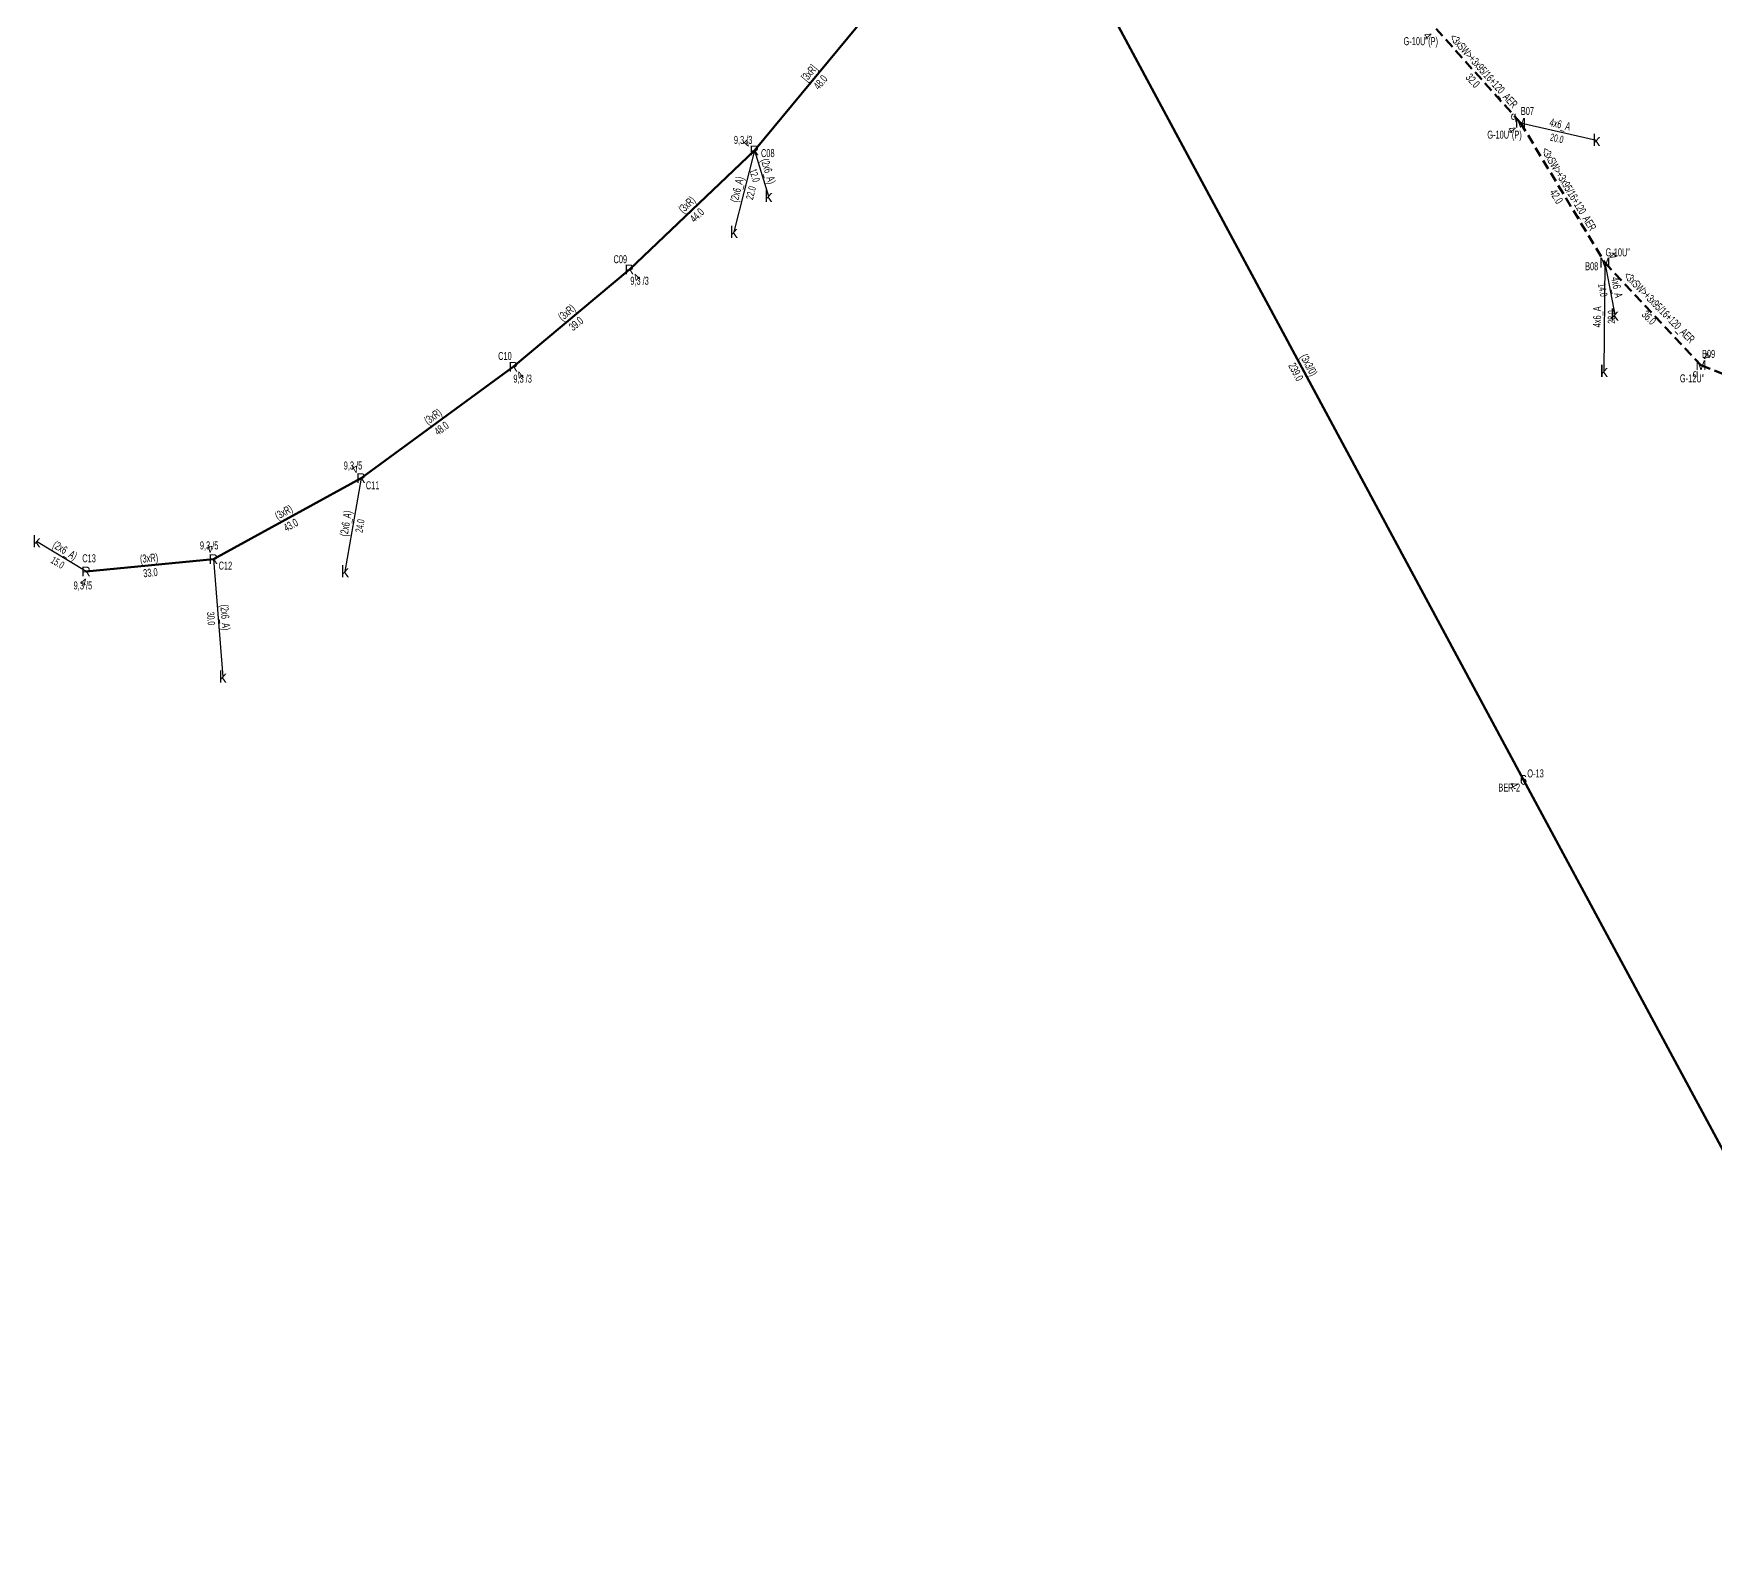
# Model space of a CAD drawing. Header units: millimetres. Extents: x 547575 to 550077, y 4149016 to 4153735.
# Drawn here: x 548837.4 to 549268.2, y 4151054.9 to 4151443 of the extents above; entities that cross this region are included whole.
import ezdxf
from ezdxf.enums import TextEntityAlignment as Align

# ---------------------------------------------------------------- set-up
doc = ezdxf.new("R2010")
doc.units = ezdxf.units.MM
doc.linetypes.add('DASHED', pattern=[3.75, 2.5, -1.25])
for name, color, linetype, lineweight in [('DIREK_AG_MEVCUT', 120, 'Continuous', 25), ('DIREK_ENH_MEVCUT', 6, 'Continuous', 25), ('DIREK_OG_YENI', 10, 'Continuous', 25), ('HAT_ABONE_HAVAI_MEVCUT', 56, 'Continuous', 30), ('HAT_ABONE_HAVAI_YENI', 30, 'Continuous', 30), ('HAT_AG_HAVAI_BYSK', 3, 'Continuous', 50), ('HAT_AG_HAVAI_MEVCUT', 126, 'Continuous', 50), ('HAT_ENH_HAVAI_MEVCUT', 6, 'Continuous', 70), ('HAT_OG_HAVAI_ILERDE', 1, 'DASHED', 70), ('KOFRE_AG_MEVCUT', 6, 'Continuous', 25)]:
    doc.layers.add(name, color=color, linetype=linetype, lineweight=lineweight)
doc.styles.add('Direk', font='B_CAD')
doc.styles.get("Standard").update_dxf_attribs({"font": 'Arial'})

msp = doc.modelspace()

# ---------------------------------------------------------------- linework, layer by layer
at = {"layer": 'HAT_ABONE_HAVAI_MEVCUT'}
for p, q in [((549022.01, 4151413.09), (549016.74, 4151392.19)), ((549022.01, 4151413.09), (549025.62, 4151401.34)), ((548921.25, 4151329.14), (548917.14, 4151305.25)), ((548850.81, 4151305.19), (548838.12, 4151312.89)), ((548883.43, 4151308.38), (548885.82, 4151278.21))]:
    msp.add_line(p, q, dxfattribs=at)
at = {"layer": 'HAT_ABONE_HAVAI_YENI'}
for p, q in [((549218.255, 4151420.171), (549237.7, 4151415.69)), ((549239.861, 4151384.333), (549239.64, 4151356.54)), ((549239.861, 4151384.333), (549242.38, 4151370.99))]:
    msp.add_line(p, q, dxfattribs=at)
at = {"layer": 'HAT_AG_HAVAI_BYSK'}
msp.add_line((549022.01, 4151413.09), (549052.977, 4151450.402), dxfattribs=at)
at = {"layer": 'HAT_AG_HAVAI_MEVCUT'}
for p, q in [((548990, 4151382.6), (549022.01, 4151413.09)), ((548960.26, 4151357.67), (548990, 4151382.6)), ((548960.26, 4151357.67), (548921.25, 4151329.14)), ((548883.43, 4151308.38), (548921.25, 4151329.14)), ((548850.81, 4151305.19), (548883.43, 4151308.38))]:
    msp.add_line(p, q, dxfattribs=at)
at = {"layer": 'HAT_ENH_HAVAI_MEVCUT'}
for p, q in [((549105.755802, 4151462.669872), (549219.021558, 4151251.826673)), ((549219.021558, 4151251.826673), (549324.998521, 4151054.947596))]:
    msp.add_line(p, q, dxfattribs=at)
at = {"layer": 'HAT_OG_HAVAI_ILERDE'}
for p, q in [((549196.633537, 4151444.260407), (549218.255, 4151420.171)), ((549218.255, 4151420.171), (549239.861, 4151384.333)), ((549239.861, 4151384.333), (549264.484702, 4151358.049627)), ((549264.484702, 4151358.049627), (549297.894, 4151344.772))]:
    msp.add_line(p, q, dxfattribs=at)

# ---------------------------------------------------------------- texts
at = {"layer": 'DIREK_AG_MEVCUT', "width": 0.53}
for s, p in [('9,3 /3', (549019.13187, 4151415.777849)), ('C08', (549025.442079, 4151412.403825)), ('C09', (548987.66762, 4151385.209598)), ('9,3 /3', (548992.598542, 4151379.692605)), ('C10', (548958.101532, 4151360.42518)), ('9,3 /3', (548962.646417, 4151354.623853)), ('9,3 /5', (548919.196989, 4151332.366122)), ('C11', (548924.22492, 4151327.296132)), ('9,3 /5', (548882.343914, 4151311.894173)), ('C13', (548851.587298, 4151308.602596)), ('C12', (548886.510112, 4151306.7178)), ('9,3 /5', (548850.00294, 4151301.64674))]:
    msp.add_text(s, height=2.05, dxfattribs=at).set_placement(p, align=Align.MIDDLE_CENTER)
at = {"layer": 'DIREK_AG_MEVCUT', "color": 32, "style": 'Direk'}
for rotation, p in [(226.957975, (549019.963611, 4151415.001097)), (401.789383, (548991.865904, 4151380.512321)), (398.075915, (548961.986774, 4151355.465856)), (212.471495, (548919.746736, 4151331.502244)), (197.174218, (548882.603221, 4151311.055152)), (347.16847, (548850.188162, 4151302.459924))]:
    msp.add_text('4', height=2, rotation=rotation, dxfattribs=at).set_placement(p, align=Align.MIDDLE_CENTER)
at = {"layer": 'DIREK_AG_MEVCUT', "style": 'Direk'}
for p in [(549022.01, 4151413.09), (548990, 4151382.6), (548960.26, 4151357.67), (548921.25, 4151329.14), (548883.43, 4151308.38), (548850.81, 4151305.19)]:
    msp.add_text('R', height=2.5, dxfattribs=at).set_placement(p, align=Align.MIDDLE_CENTER)
at = {"layer": 'DIREK_ENH_MEVCUT', "width": 0.53}
for s, p in [('BER-2', (549215.363627, 4151249.859643)), ('O-13', (549222.10413, 4151253.484308))]:
    msp.add_text(s, height=2.05, dxfattribs=at).set_placement(p, align=Align.MIDDLE_CENTER)
at = {"layer": 'DIREK_ENH_MEVCUT', "color": 32, "style": 'Direk'}
msp.add_text('4', height=2, rotation=298.268876, dxfattribs=at).set_placement((549216.555501, 4151250.500566), align=Align.MIDDLE_CENTER)
at = {"layer": 'DIREK_ENH_MEVCUT', "style": 'Direk'}
msp.add_text('6', height=2.5, dxfattribs=at).set_placement((549219.021558, 4151251.826673), align=Align.MIDDLE_CENTER)
at = {"layer": 'DIREK_OG_YENI', "width": 0.53}
for s, p in [("G-10U''(P)", (549192.717027, 4151441.081654)), ('B07', (549220.024803, 4151423.190569)), ("G-10U''(P)", (549214.167252, 4151417.128977)), ('B08', (549236.485286, 4151383.40858)), ("G-10U''", (549243.195271, 4151386.982208)), ('B09', (549266.430973, 4151360.958583)), ("G-12U''", (549262.238826, 4151354.692872))]:
    msp.add_text(s, height=2.05, dxfattribs=at).set_placement(p, align=Align.MIDDLE_CENTER)
at = {"layer": 'DIREK_OG_YENI', "color": 32, "style": 'Direk'}
for rotation, p in [(309.063784, (549194.459491, 4151442.495889)), (308.042459, (549216.049848, 4151418.445513)), (128.468501, (549242.053261, 4151386.074836)), (146.215035, (549266.041719, 4151360.376792))]:
    msp.add_text('4', height=2, rotation=rotation, dxfattribs=at).set_placement(p, align=Align.MIDDLE_CENTER)
at = {"layer": 'DIREK_OG_YENI', "color": 4, "style": 'Direk'}
for p in [(549216.487233, 4151421.938767), (549263.094508, 4151355.971801)]:
    msp.add_text('q', height=2, dxfattribs=at).set_placement(p, align=Align.MIDDLE_CENTER)
at = {"layer": 'DIREK_OG_YENI', "style": 'Direk'}
for p in [(549218.255, 4151420.171), (549239.861, 4151384.333), (549264.484702, 4151358.049627)]:
    msp.add_text('M', height=2.5, dxfattribs=at).set_placement(p, align=Align.MIDDLE_CENTER)
at = {"layer": 'HAT_ABONE_HAVAI_MEVCUT', "lineweight": 30, "width": 0.53}
for rotation, p in [(287.07874, (549024.627517, 4151407.464633, 274512.81)), (435.847708, (549018.550798, 4151402.847825, 274508.37)), (440.238476, (548918.357306, 4151317.339116, 274458.57)), (328.751587, (548844.905937, 4151309.766687, 274419.06)), (274.529385, (548885.472345, 4151293.362125, 274442.91))]:
    msp.add_text('(2x6_A)', height=2.05, rotation=rotation, dxfattribs=at).set_placement(p, align=Align.CENTER)
for s, rotation, p in [('12.0', 287.07874, (549023.002483, 4151406.965367, 274512.81)), ('22.0', 435.847708, (549020.199202, 4151402.432175, 274508.37)), ('24.0', 440.238476, (548920.032694, 4151317.050884, 274458.57)), ('15.0', 328.751587, (548844.024063, 4151308.313313, 274419.06)), ('30.0', 274.529385, (548883.777655, 4151293.227875, 274442.91))]:
    msp.add_text(s, height=1.9, rotation=rotation, dxfattribs=at).set_placement(p, align=Align.TOP_CENTER)
at = {"layer": 'HAT_ABONE_HAVAI_YENI', "lineweight": 30, "width": 0.53}
for rotation, p in [(347.023031, (549228.168375, 4151418.758791, 274618.85)), (280.690936, (549241.955746, 4151377.819184, 274621.19)), (449.544414, (549238.900527, 4151370.443259, 274619.82))]:
    msp.add_text('4x6_A', height=2.05, rotation=rotation, dxfattribs=at).set_placement(p, align=Align.CENTER)
for s, rotation, p in [('20.0', 347.023031, (549227.786625, 4151417.102209, 274618.85)), ('14.0', 280.690936, (549240.285254, 4151377.503816, 274621.19)), ('28.0', 449.544414, (549240.600473, 4151370.429741, 274619.82))]:
    msp.add_text(s, height=1.9, rotation=rotation, dxfattribs=at).set_placement(p, align=Align.TOP_CENTER)
at = {"layer": 'HAT_AG_HAVAI_BYSK', "lineweight": 30, "width": 0.53}
msp.add_text('[3xR]', height=2.05, rotation=50.309109, dxfattribs=at).set_placement((549036.839424, 4151432.288849, 274526.4885), align=Align.CENTER)
msp.add_text('48.0', height=2.05, rotation=50.309109, dxfattribs=at).set_placement((549038.147576, 4151431.203151, 274526.4885), align=Align.TOP_CENTER)
at = {"layer": 'HAT_AG_HAVAI_MEVCUT', "lineweight": 30, "width": 0.53}
for rotation, p in [(43.606841, (549005.41875, 4151398.460476, 274511.005)), (39.971925, (548974.58395, 4151370.786405, 274495)), (396.179906, (548940.253226, 4151344.091092, 274460.625)), (28.763084, (548901.930989, 4151319.505124, 274460.625)), (5.585353, (548867.037271, 4151307.630964, 274441.715))]:
    msp.add_text('(3xR)', height=2.05, rotation=rotation, dxfattribs=at).set_placement(p, align=Align.CENTER)
for s, rotation, p in [('44.0', 43.606841, (549006.59125, 4151397.229524, 274511.005)), ('39.0', 39.971925, (548975.67605, 4151369.483595, 274495)), ('48.0', 396.179906, (548941.256774, 4151342.718908, 274460.625)), ('43.0', 28.763084, (548902.749011, 4151318.014876, 274460.625)), ('33.0', 5.585353, (548867.202729, 4151305.939036, 274441.715))]:
    msp.add_text(s, height=2.05, rotation=rotation, dxfattribs=at).set_placement(p, align=Align.TOP_CENTER)
at = {"layer": 'HAT_ENH_HAVAI_MEVCUT', "lineweight": 30, "width": 0.53}
msp.add_text('239.0', height=2.05, rotation=298.244859, dxfattribs=at).set_placement((549161.639887, 4151356.846018, 274609.510779), align=Align.TOP_CENTER)
msp.add_text('(3x3/0)', height=2.05, rotation=298.244859, dxfattribs=at).set_placement((549163.137473, 4151357.650527, 274609.510779), align=Align.CENTER)
at = {"layer": 'HAT_OG_HAVAI_ILERDE', "lineweight": 30, "width": 0.53}
for rotation, p in [(311.909584, (549208.076838, 4151432.783467, 274609.1275)), (301.084919, (549229.785943, 4151402.690862, 274619.9305)), (314.740287, (549253.106428, 4151372.174513, 274632.572169))]:
    msp.add_text('<3xSW>+3x95/16+120_AER', height=2.05, rotation=rotation, dxfattribs=at).set_placement(p, align=Align.CENTER)
for s, rotation, p in [('32.0', 311.909584, (549206.811699, 4151431.64794, 274609.1275)), ('42.0', 301.084919, (549228.330057, 4151401.813138, 274619.9305)), ('36.0', 314.740287, (549251.89891, 4151370.977893, 274632.572169))]:
    msp.add_text(s, height=2.05, rotation=rotation, dxfattribs=at).set_placement(p, align=Align.TOP_CENTER)
at = {"layer": 'KOFRE_AG_MEVCUT', "style": 'Direk'}
for p in [(549237.7, 4151415.69), (549025.62, 4151401.34), (549016.74, 4151392.19), (549242.38, 4151370.99), (549239.64, 4151356.54), (548838.12, 4151312.89), (548917.14, 4151305.25), (548885.82, 4151278.21)]:
    msp.add_text('k', height=3, dxfattribs=at).set_placement(p, align=Align.MIDDLE_CENTER)

doc.saveas('drawing.dxf')
